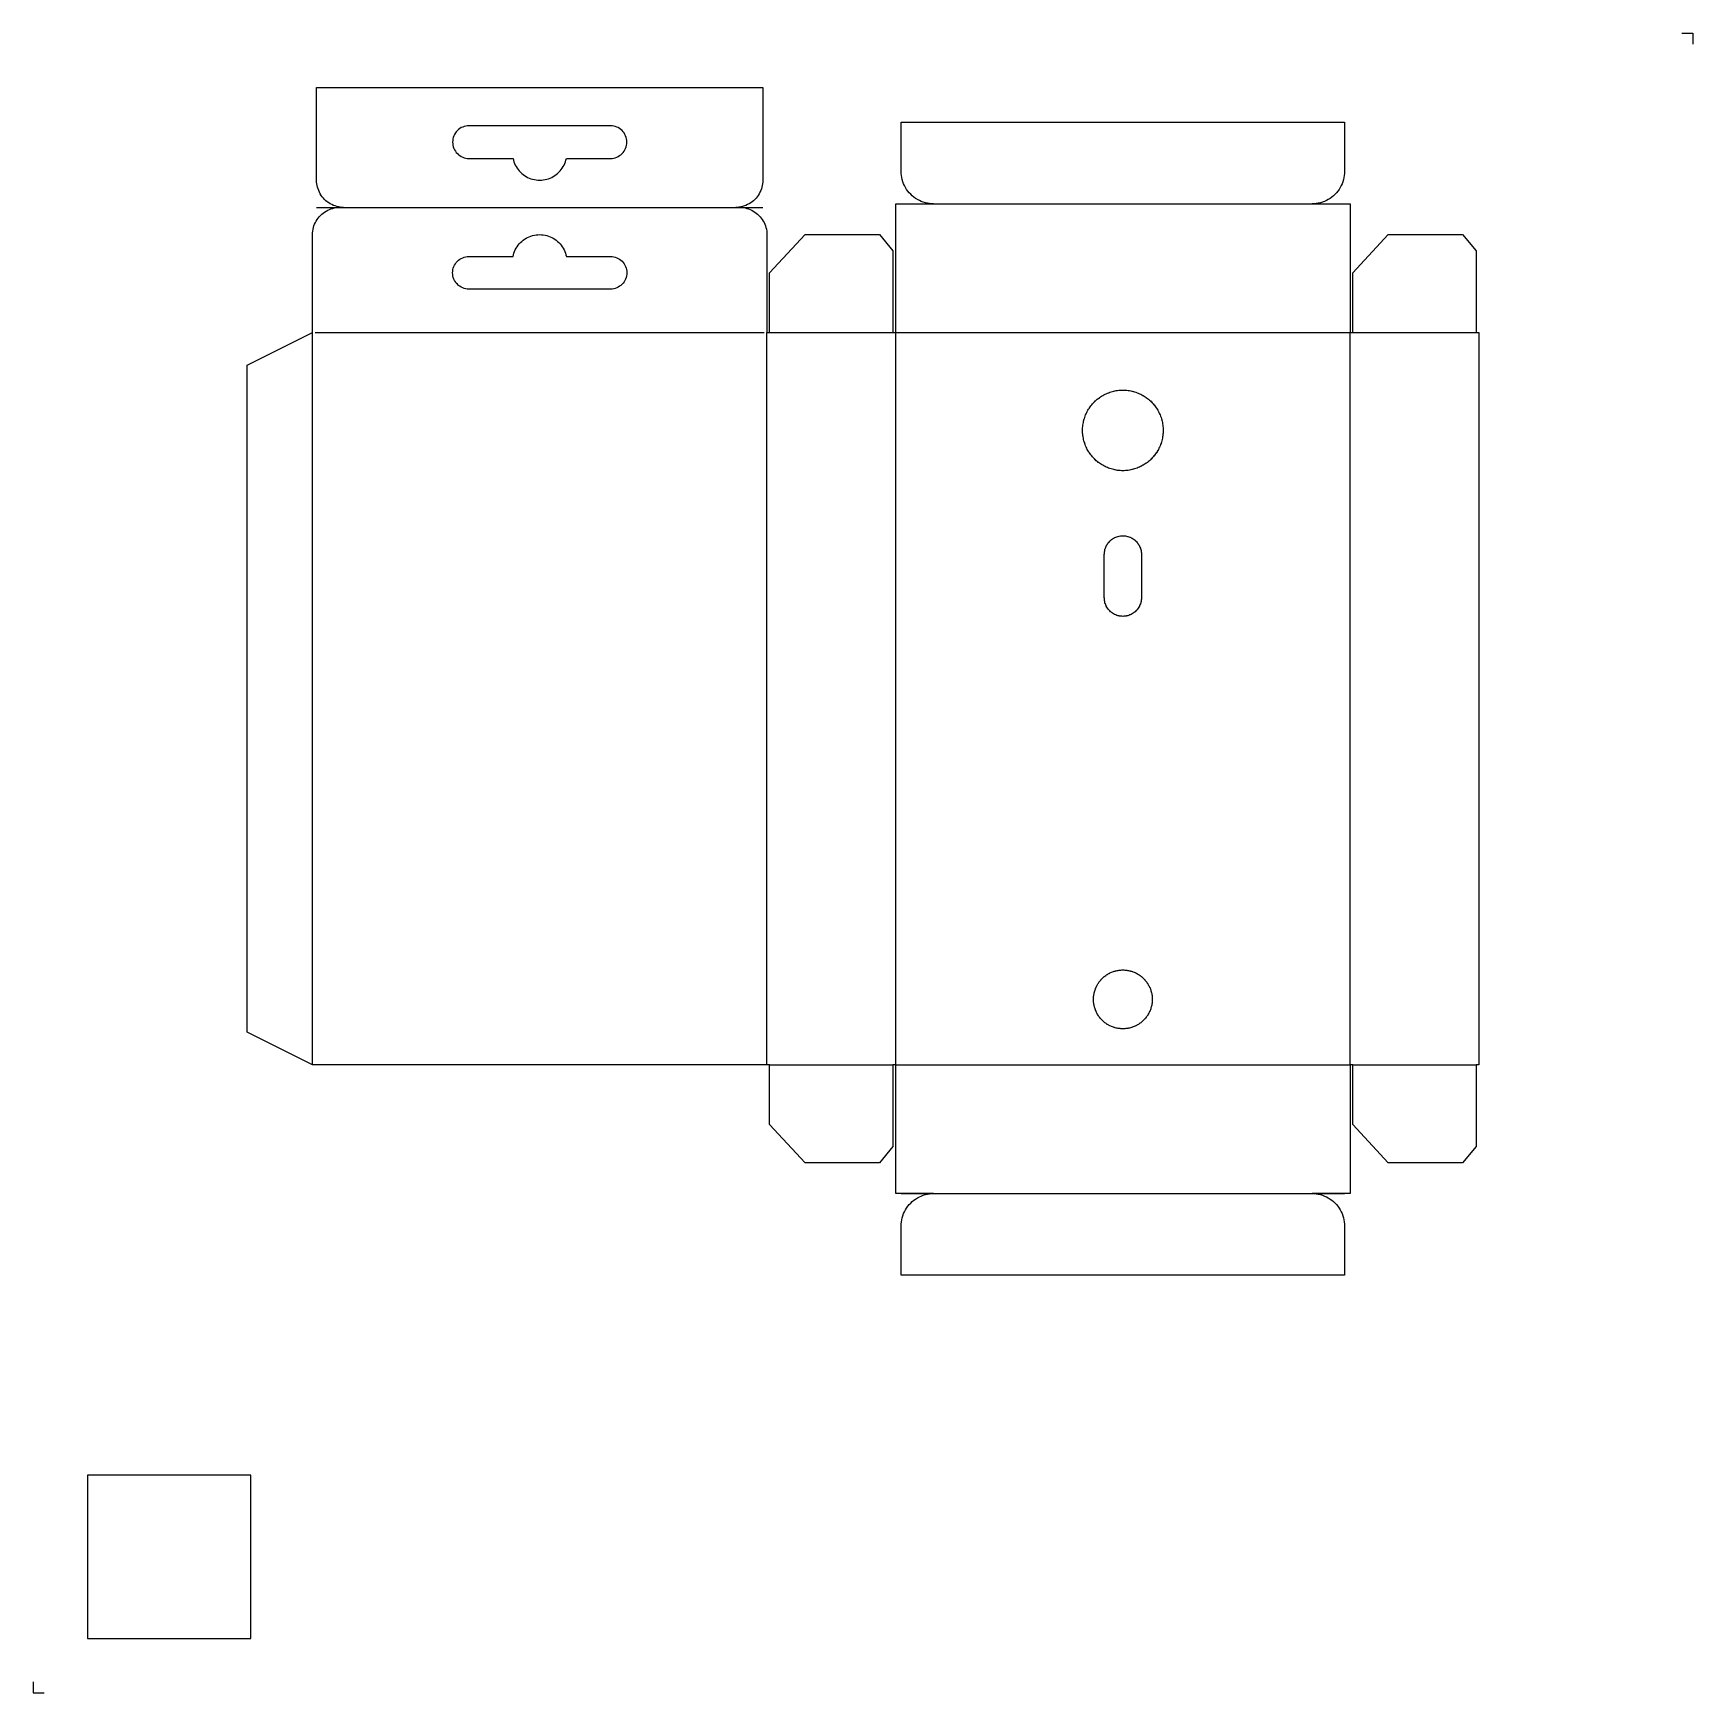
# Model space of a CAD drawing. Extents: x 0 to 305, y 0 to 305.
import ezdxf

# ---------------------------------------------------------------- set-up
doc = ezdxf.new("R2010")
doc.units = 0
for name, color, linetype in [('KONTROLLE', 7, 'Continuous'), ('RILLEN_BERG', 5, 'Continuous'), ('RILLEN_TAL', 3, 'Continuous'), ('SCHNEIDEN', 1, 'Continuous')]:
    doc.layers.add(name, color=color, linetype=linetype)

msp = doc.modelspace()

# ---------------------------------------------------------------- linework, layer by layer
at = {"layer": 'KONTROLLE', "color": 7}
for points in [[(302.8, 304.8), (304.8, 304.8), (304.8, 302.8)], [(0, 2), (0, 0), (2, 0)]]:
    msp.add_lwpolyline(points, dxfattribs=at)
msp.add_lwpolyline([(40, 10), (40, 40), (10, 40), (10, 10)], close=True, dxfattribs=at)
at = {"layer": 'RILLEN_BERG', "color": 5}
for points in [[(52.05, 272.8), (134, 272.8)], [(159.4, 273.45), (240.85, 273.45)], [(51.3, 115.35), (51.3, 249.8)], [(134.75, 115.35), (134.75, 249.8)], [(135.25, 249.8), (157.9, 249.8)], [(158.4, 115.35), (158.4, 249.8)], [(158.4, 249.8), (241.85, 249.8)], [(241.85, 115.35), (241.85, 249.8)], [(242.35, 249.8), (265, 249.8)], [(135.25, 115.35), (157.9, 115.35)], [(158.4, 115.35), (241.85, 115.35)], [(242.35, 115.35), (265, 115.35)], [(159.4, 91.7), (240.85, 91.7)]]:
    msp.add_lwpolyline(points, dxfattribs=at)
at = {"layer": 'RILLEN_TAL', "color": 3}
msp.add_lwpolyline([(51.8, 249.8), (134.25, 249.8)], dxfattribs=at)
at = {"layer": 'SCHNEIDEN', "color": 1}
for points in [[(39.3, 243.8), (39.3, 243.8), (51.3, 249.8), (51.3, 249.8), (51.3, 249.8), (51.3, 249.8), (51.3, 249.8), (51.3, 249.8), (51.3, 249.8), (51.3, 249.8), (51.3, 249.8), (51.3, 249.8), (51.3, 249.8), (51.3, 249.8), (51.3, 267.8), (51.3, 267.8), (51.31, 268.13), (51.31, 268.13), (51.34, 268.45), (51.34, 268.45), (51.4, 268.78), (51.4, 268.78), (51.47, 269.09), (51.47, 269.09), (51.57, 269.41), (51.57, 269.41), (51.68, 269.71), (51.68, 269.71), (51.82, 270.01), (51.82, 270.01), (51.97, 270.3), (51.97, 270.3), (52.14, 270.58), (52.14, 270.58), (52.33, 270.84), (52.33, 270.84), (52.54, 271.1), (52.54, 271.1), (52.76, 271.34), (52.76, 271.34), (53, 271.56), (53, 271.56), (53.26, 271.77), (53.26, 271.77), (53.52, 271.96), (53.52, 271.96), (53.8, 272.13), (53.8, 272.13), (54.09, 272.28), (54.09, 272.28), (54.39, 272.42), (54.39, 272.42), (54.69, 272.53), (54.69, 272.53), (55.01, 272.63), (55.01, 272.63), (55.32, 272.7), (55.32, 272.7), (55.65, 272.76), (55.65, 272.76), (55.97, 272.79), (55.97, 272.79), (56.3, 272.8), (56.3, 272.8), (56.99, 272.8), (56.99, 272.8), (56.99, 272.8), (56.99, 272.8), (56.99, 272.8), (56.99, 272.8), (56.99, 272.8), (56.99, 272.8), (56.99, 272.8), (56.99, 272.8), (56.99, 272.8), (56.99, 272.8), (56.99, 272.8), (56.99, 272.8), (56.99, 272.8), (56.99, 272.8), (56.99, 272.8), (56.99, 272.8), (56.99, 272.8), (56.99, 272.8), (56.99, 272.8), (56.99, 272.8), (56.99, 272.8), (56.99, 272.8), (56.99, 272.8), (56.99, 272.8), (56.99, 272.8), (56.99, 272.8), (56.99, 272.8), (56.99, 272.8), (56.99, 272.8), (56.99, 272.8), (56.99, 272.8), (56.72, 272.81), (56.72, 272.81), (56.4, 272.84), (56.4, 272.84), (56.07, 272.9), (56.07, 272.9), (55.76, 272.97), (55.76, 272.97), (55.44, 273.07), (55.44, 273.07), (55.14, 273.18), (55.14, 273.18), (54.84, 273.32), (54.84, 273.32), (54.55, 273.47), (54.55, 273.47), (54.27, 273.64), (54.27, 273.64), (54.01, 273.83), (54.01, 273.83), (53.75, 274.04), (53.75, 274.04), (53.51, 274.26), (53.51, 274.26), (53.29, 274.5), (53.29, 274.5), (53.08, 274.76), (53.08, 274.76), (52.89, 275.02), (52.89, 275.02), (52.72, 275.3), (52.72, 275.3), (52.57, 275.59), (52.57, 275.59), (52.43, 275.89), (52.43, 275.89), (52.32, 276.19), (52.32, 276.19), (52.22, 276.51), (52.22, 276.51), (52.15, 276.82), (52.15, 276.82), (52.09, 277.15), (52.09, 277.15), (52.06, 277.47), (52.06, 277.47), (52.05, 277.8), (52.05, 277.8), (52.05, 294.8), (52.05, 294.8), (52.05, 294.8), (134, 294.8), (134, 294.8), (134, 294.8), (134, 277.8), (134, 277.8), (133.99, 277.47), (133.99, 277.47), (133.96, 277.15), (133.96, 277.15), (133.9, 276.82), (133.9, 276.82), (133.83, 276.51), (133.83, 276.51), (133.73, 276.19), (133.73, 276.19), (133.62, 275.89), (133.62, 275.89), (133.48, 275.59), (133.48, 275.59), (133.33, 275.3), (133.33, 275.3), (133.16, 275.02), (133.16, 275.02), (132.97, 274.76), (132.97, 274.76), (132.76, 274.5), (132.76, 274.5), (132.54, 274.26), (132.54, 274.26), (132.3, 274.04), (132.3, 274.04), (132.04, 273.83), (132.04, 273.83), (131.78, 273.64), (131.78, 273.64), (131.5, 273.47), (131.5, 273.47), (131.21, 273.32), (131.21, 273.32), (130.91, 273.18), (130.91, 273.18), (130.61, 273.07), (130.61, 273.07), (130.29, 272.97), (130.29, 272.97), (129.98, 272.9), (129.98, 272.9), (129.65, 272.84), (129.65, 272.84), (129.33, 272.81), (129.33, 272.81), (129.06, 272.8), (129.06, 272.8), (129.06, 272.8), (129.06, 272.8), (129.06, 272.8), (129.06, 272.8), (129.06, 272.8), (129.06, 272.8), (129.06, 272.8), (129.06, 272.8), (129.06, 272.8), (129.06, 272.8), (129.06, 272.8), (129.06, 272.8), (129.06, 272.8), (129.06, 272.8), (129.06, 272.8), (129.06, 272.8), (129.06, 272.8), (129.06, 272.8), (129.06, 272.8), (129.06, 272.8), (129.06, 272.8), (129.06, 272.8), (129.06, 272.8), (129.06, 272.8), (129.06, 272.8), (129.06, 272.8), (129.06, 272.8), (129.06, 272.8), (129.06, 272.8), (129.06, 272.8), (129.06, 272.8), (129.75, 272.8), (129.75, 272.8), (130.08, 272.79), (130.08, 272.79), (130.4, 272.76), (130.4, 272.76), (130.73, 272.7), (130.73, 272.7), (131.04, 272.63), (131.04, 272.63), (131.36, 272.53), (131.36, 272.53), (131.66, 272.42), (131.66, 272.42), (131.96, 272.28), (131.96, 272.28), (132.25, 272.13), (132.25, 272.13), (132.53, 271.96), (132.53, 271.96), (132.79, 271.77), (132.79, 271.77), (133.05, 271.56), (133.05, 271.56), (133.29, 271.34), (133.29, 271.34), (133.51, 271.1), (133.51, 271.1), (133.72, 270.84), (133.72, 270.84), (133.91, 270.58), (133.91, 270.58), (134.08, 270.3), (134.08, 270.3), (134.23, 270.01), (134.23, 270.01), (134.37, 269.71), (134.37, 269.71), (134.48, 269.41), (134.48, 269.41), (134.58, 269.09), (134.58, 269.09), (134.65, 268.78), (134.65, 268.78), (134.71, 268.45), (134.71, 268.45), (134.74, 268.13), (134.74, 268.13), (134.75, 267.8), (134.75, 267.8), (134.75, 249.8), (134.75, 249.8), (134.75, 249.8), (134.75, 249.8), (134.75, 249.8), (134.75, 249.8), (134.75, 249.8), (134.75, 249.8), (134.75, 249.8), (134.75, 249.8), (134.75, 249.8), (134.75, 249.8), (134.75, 249.8), (134.75, 249.8), (134.75, 249.8), (134.75, 249.8), (134.75, 249.8), (135.25, 249.8), (135.25, 249.8), (135.25, 249.8), (135.25, 249.8), (135.25, 249.8), (135.25, 249.8), (135.25, 249.8), (135.25, 249.8), (135.25, 249.8), (135.25, 249.8), (135.25, 249.8), (135.25, 249.8), (135.25, 249.8), (135.25, 249.8), (135.25, 249.8), (135.25, 249.8), (135.25, 249.8), (135.25, 260.8), (135.25, 260.8), (135.25, 260.8), (141.75, 267.8), (141.75, 267.8), (141.75, 267.8), (155.4, 267.8), (155.4, 267.8), (155.4, 267.8), (157.9, 264.8), (157.9, 264.8), (157.9, 264.8), (157.9, 249.8), (157.9, 249.8), (157.9, 249.8), (157.9, 249.8), (157.9, 249.8), (157.9, 249.8), (157.9, 249.8), (157.9, 249.8), (157.9, 249.8), (157.9, 249.8), (157.9, 249.8), (157.9, 249.8), (157.9, 249.8), (157.9, 249.8), (157.9, 249.8), (157.9, 249.8), (157.9, 249.8), (158.4, 249.8), (158.4, 249.8), (158.4, 249.8), (158.4, 249.8), (158.4, 249.8), (158.4, 249.8), (158.4, 249.8), (158.4, 249.8), (158.4, 249.8), (158.4, 249.8), (158.4, 249.8), (158.4, 249.8), (158.4, 249.8), (158.4, 249.8), (158.4, 249.8), (158.4, 249.8), (158.4, 249.8), (158.4, 273.45), (158.4, 273.45), (158.4, 273.45), (165.34, 273.45), (165.34, 273.45), (165.34, 273.45), (165.34, 273.45), (165.34, 273.45), (165.34, 273.45), (165.34, 273.45), (165.34, 273.45), (165.34, 273.45), (165.34, 273.45), (165.34, 273.45), (165.34, 273.45), (165.34, 273.45), (165.34, 273.45), (165.34, 273.45), (165.34, 273.45), (165.34, 273.45), (165.34, 273.45), (165.34, 273.45), (165.34, 273.45), (165.34, 273.45), (165.34, 273.45), (165.34, 273.45), (165.34, 273.45), (165.34, 273.45), (165.34, 273.45), (165.34, 273.45), (165.34, 273.45), (165.34, 273.45), (165.34, 273.45), (165.34, 273.45), (165.34, 273.45), (165.34, 273.45), (165.01, 273.46), (165.01, 273.46), (164.62, 273.5), (164.62, 273.5), (164.23, 273.57), (164.23, 273.57), (163.85, 273.65), (163.85, 273.65), (163.47, 273.77), (163.47, 273.77), (163.1, 273.91), (163.1, 273.91), (162.75, 274.07), (162.75, 274.07), (162.4, 274.25), (162.4, 274.25), (162.07, 274.46), (162.07, 274.46), (161.75, 274.69), (161.75, 274.69), (161.44, 274.94), (161.44, 274.94), (161.16, 275.21), (161.16, 275.21), (160.89, 275.49), (160.89, 275.49), (160.64, 275.8), (160.64, 275.8), (160.41, 276.12), (160.41, 276.12), (160.2, 276.45), (160.2, 276.45), (160.02, 276.8), (160.02, 276.8), (159.86, 277.15), (159.86, 277.15), (159.72, 277.52), (159.72, 277.52), (159.6, 277.9), (159.6, 277.9), (159.52, 278.28), (159.52, 278.28), (159.45, 278.67), (159.45, 278.67), (159.41, 279.06), (159.41, 279.06), (159.4, 279.45), (159.4, 279.45), (159.4, 288.45), (159.4, 288.45), (159.4, 288.45), (240.85, 288.45), (240.85, 288.45), (240.85, 288.45), (240.85, 279.45), (240.85, 279.45), (240.84, 279.06), (240.84, 279.06), (240.8, 278.67), (240.8, 278.67), (240.73, 278.28), (240.73, 278.28), (240.65, 277.9), (240.65, 277.9), (240.53, 277.52), (240.53, 277.52), (240.39, 277.15), (240.39, 277.15), (240.23, 276.8), (240.23, 276.8), (240.05, 276.45), (240.05, 276.45), (239.84, 276.12), (239.84, 276.12), (239.61, 275.8), (239.61, 275.8), (239.36, 275.49), (239.36, 275.49), (239.09, 275.21), (239.09, 275.21), (238.81, 274.94), (238.81, 274.94), (238.5, 274.69), (238.5, 274.69), (238.18, 274.46), (238.18, 274.46), (237.85, 274.25), (237.85, 274.25), (237.5, 274.07), (237.5, 274.07), (237.15, 273.91), (237.15, 273.91), (236.78, 273.77), (236.78, 273.77), (236.4, 273.65), (236.4, 273.65), (236.02, 273.57), (236.02, 273.57), (235.63, 273.5), (235.63, 273.5), (235.24, 273.46), (235.24, 273.46), (234.91, 273.45), (234.91, 273.45), (234.91, 273.45), (234.91, 273.45), (234.91, 273.45), (234.91, 273.45), (234.91, 273.45), (234.91, 273.45), (234.91, 273.45), (234.91, 273.45), (234.91, 273.45), (234.91, 273.45), (234.91, 273.45), (234.91, 273.45), (234.91, 273.45), (234.91, 273.45), (234.91, 273.45), (234.91, 273.45), (234.91, 273.45), (234.91, 273.45), (234.91, 273.45), (234.91, 273.45), (234.91, 273.45), (234.91, 273.45), (234.91, 273.45), (234.91, 273.45), (234.91, 273.45), (234.91, 273.45), (234.91, 273.45), (234.91, 273.45), (234.91, 273.45), (234.91, 273.45), (234.91, 273.45), (241.85, 273.45), (241.85, 273.45), (241.85, 273.45), (241.85, 249.8), (241.85, 249.8), (241.85, 249.8), (241.85, 249.8), (241.85, 249.8), (241.85, 249.8), (241.85, 249.8), (241.85, 249.8), (241.85, 249.8), (241.85, 249.8), (241.85, 249.8), (241.85, 249.8), (241.85, 249.8), (241.85, 249.8), (241.85, 249.8), (241.85, 249.8), (241.85, 249.8), (242.35, 249.8), (242.35, 249.8), (242.35, 249.8), (242.35, 249.8), (242.35, 249.8), (242.35, 249.8), (242.35, 249.8), (242.35, 249.8), (242.35, 249.8), (242.35, 249.8), (242.35, 249.8), (242.35, 249.8), (242.35, 249.8), (242.35, 249.8), (242.35, 249.8), (242.35, 249.8), (242.35, 249.8), (242.35, 260.8), (242.35, 260.8), (242.35, 260.8), (248.85, 267.8), (248.85, 267.8), (248.85, 267.8), (262.5, 267.8), (262.5, 267.8), (262.5, 267.8), (265, 264.8), (265, 264.8), (265, 264.8), (265, 249.8), (265, 249.8), (265, 249.8), (265, 249.8), (265, 249.8), (265, 249.8), (265, 249.8), (265, 249.8), (265, 249.8), (265, 249.8), (265, 249.8), (265, 249.8), (265, 249.8), (265, 249.8), (265, 249.8), (265, 249.8), (265, 249.8), (265.5, 249.8), (265.5, 249.8), (265.5, 249.8), (265.5, 115.35), (265.5, 115.35), (265.5, 115.35), (265, 115.35), (265, 115.35), (265, 115.35), (265, 115.35), (265, 115.35), (265, 115.35), (265, 115.35), (265, 115.35), (265, 115.35), (265, 115.35), (265, 115.35), (265, 115.35), (265, 115.35), (265, 115.35), (265, 115.35), (265, 115.35), (265, 115.35), (265, 100.35), (265, 100.35), (265, 100.35), (262.5, 97.35), (262.5, 97.35), (262.5, 97.35), (248.85, 97.35), (248.85, 97.35), (248.85, 97.35), (242.35, 104.35), (242.35, 104.35), (242.35, 104.35), (242.35, 115.35), (242.35, 115.35), (242.35, 115.35), (242.35, 115.35), (242.35, 115.35), (242.35, 115.35), (242.35, 115.35), (242.35, 115.35), (242.35, 115.35), (242.35, 115.35), (242.35, 115.35), (242.35, 115.35), (242.35, 115.35), (242.35, 115.35), (242.35, 115.35), (242.35, 115.35), (242.35, 115.35), (241.85, 115.35), (241.85, 115.35), (241.85, 115.35), (241.85, 115.35), (241.85, 115.35), (241.85, 115.35), (241.85, 115.35), (241.85, 115.35), (241.85, 115.35), (241.85, 115.35), (241.85, 115.35), (241.85, 115.35), (241.85, 115.35), (241.85, 115.35), (241.85, 115.35), (241.85, 115.35), (241.85, 115.35), (241.85, 91.7), (241.85, 91.7), (241.85, 91.7), (234.91, 91.7), (234.91, 91.7), (234.91, 91.7), (234.91, 91.7), (234.91, 91.7), (234.91, 91.7), (234.91, 91.7), (234.91, 91.7), (234.91, 91.7), (234.91, 91.7), (234.91, 91.7), (234.91, 91.7), (234.91, 91.7), (234.91, 91.7), (234.91, 91.7), (234.91, 91.7), (234.91, 91.7), (234.91, 91.7), (234.91, 91.7), (234.91, 91.7), (234.91, 91.7), (234.91, 91.7), (234.91, 91.7), (234.91, 91.7), (234.91, 91.7), (234.91, 91.7), (234.91, 91.7), (234.91, 91.7), (234.91, 91.7), (234.91, 91.7), (234.91, 91.7), (234.91, 91.7), (234.91, 91.7), (235.24, 91.69), (235.24, 91.69), (235.63, 91.65), (235.63, 91.65), (236.02, 91.58), (236.02, 91.58), (236.4, 91.5), (236.4, 91.5), (236.78, 91.38), (236.78, 91.38), (237.15, 91.24), (237.15, 91.24), (237.5, 91.08), (237.5, 91.08), (237.85, 90.9), (237.85, 90.9), (238.18, 90.69), (238.18, 90.69), (238.5, 90.46), (238.5, 90.46), (238.81, 90.21), (238.81, 90.21), (239.09, 89.94), (239.09, 89.94), (239.36, 89.66), (239.36, 89.66), (239.61, 89.35), (239.61, 89.35), (239.84, 89.03), (239.84, 89.03), (240.05, 88.7), (240.05, 88.7), (240.23, 88.35), (240.23, 88.35), (240.39, 88), (240.39, 88), (240.53, 87.63), (240.53, 87.63), (240.65, 87.25), (240.65, 87.25), (240.73, 86.87), (240.73, 86.87), (240.8, 86.48), (240.8, 86.48), (240.84, 86.09), (240.84, 86.09), (240.85, 85.7), (240.85, 85.7), (240.85, 76.7), (240.85, 76.7), (240.85, 76.7), (159.4, 76.7), (159.4, 76.7), (159.4, 76.7), (159.4, 85.7), (159.4, 85.7), (159.41, 86.09), (159.41, 86.09), (159.45, 86.48), (159.45, 86.48), (159.52, 86.87), (159.52, 86.87), (159.6, 87.25), (159.6, 87.25), (159.72, 87.63), (159.72, 87.63), (159.86, 88), (159.86, 88), (160.02, 88.35), (160.02, 88.35), (160.2, 88.7), (160.2, 88.7), (160.41, 89.03), (160.41, 89.03), (160.64, 89.35), (160.64, 89.35), (160.89, 89.66), (160.89, 89.66), (161.16, 89.94), (161.16, 89.94), (161.44, 90.21), (161.44, 90.21), (161.75, 90.46), (161.75, 90.46), (162.07, 90.69), (162.07, 90.69), (162.4, 90.9), (162.4, 90.9), (162.75, 91.08), (162.75, 91.08), (163.1, 91.24), (163.1, 91.24), (163.47, 91.38), (163.47, 91.38), (163.85, 91.5), (163.85, 91.5), (164.23, 91.58), (164.23, 91.58), (164.62, 91.65), (164.62, 91.65), (165.01, 91.69), (165.01, 91.69), (165.34, 91.7), (165.34, 91.7), (165.34, 91.7), (165.34, 91.7), (165.34, 91.7), (165.34, 91.7), (165.34, 91.7), (165.34, 91.7), (165.34, 91.7), (165.34, 91.7), (165.34, 91.7), (165.34, 91.7), (165.34, 91.7), (165.34, 91.7), (165.34, 91.7), (165.34, 91.7), (165.34, 91.7), (165.34, 91.7), (165.34, 91.7), (165.34, 91.7), (165.34, 91.7), (165.34, 91.7), (165.34, 91.7), (165.34, 91.7), (165.34, 91.7), (165.34, 91.7), (165.34, 91.7), (165.34, 91.7), (165.34, 91.7), (165.34, 91.7), (165.34, 91.7), (165.34, 91.7), (165.34, 91.7), (158.4, 91.7), (158.4, 91.7), (158.4, 91.7), (158.4, 115.35), (158.4, 115.35), (158.4, 115.35), (158.4, 115.35), (158.4, 115.35), (158.4, 115.35), (158.4, 115.35), (158.4, 115.35), (158.4, 115.35), (158.4, 115.35), (158.4, 115.35), (158.4, 115.35), (158.4, 115.35), (158.4, 115.35), (158.4, 115.35), (158.4, 115.35), (158.4, 115.35), (157.9, 115.35), (157.9, 115.35), (157.9, 115.35), (157.9, 115.35), (157.9, 115.35), (157.9, 115.35), (157.9, 115.35), (157.9, 115.35), (157.9, 115.35), (157.9, 115.35), (157.9, 115.35), (157.9, 115.35), (157.9, 115.35), (157.9, 115.35), (157.9, 115.35), (157.9, 115.35), (157.9, 115.35), (157.9, 100.35), (157.9, 100.35), (157.9, 100.35), (155.4, 97.35), (155.4, 97.35), (155.4, 97.35), (141.75, 97.35), (141.75, 97.35), (141.75, 97.35), (135.25, 104.35), (135.25, 104.35), (135.25, 104.35), (135.25, 115.35), (135.25, 115.35), (135.25, 115.35), (135.25, 115.35), (135.25, 115.35), (135.25, 115.35), (135.25, 115.35), (135.25, 115.35), (135.25, 115.35), (135.25, 115.35), (135.25, 115.35), (135.25, 115.35), (135.25, 115.35), (135.25, 115.35), (135.25, 115.35), (135.25, 115.35), (135.25, 115.35), (51.3, 115.35), (51.3, 115.35), (51.3, 115.35), (51.3, 115.35), (51.3, 115.35), (39.3, 121.35), (39.3, 121.35), (39.3, 121.35), (39.3, 243.8)], [(106.32, 281.81), (106.61, 281.86), (106.9, 281.93), (107.17, 282.03), (107.44, 282.15), (107.69, 282.31), (107.93, 282.48), (108.15, 282.68), (108.34, 282.9), (108.52, 283.13), (108.67, 283.39), (108.8, 283.65), (108.9, 283.93), (108.97, 284.21), (109.01, 284.51), (109.03, 284.8), (109.01, 285.09), (108.97, 285.39), (108.9, 285.67), (108.8, 285.95), (108.67, 286.21), (108.52, 286.47), (108.34, 286.7), (108.15, 286.92), (107.93, 287.12), (107.69, 287.29), (107.44, 287.45), (107.17, 287.57), (106.9, 287.67), (106.61, 287.74), (106.32, 287.79), (106.03, 287.8), (93.03, 287.8), (80.03, 287.8), (79.73, 287.79), (79.44, 287.74), (79.15, 287.67), (78.88, 287.57), (78.61, 287.45), (78.36, 287.29), (78.12, 287.12), (77.9, 286.92), (77.71, 286.7), (77.53, 286.47), (77.38, 286.21), (77.25, 285.95), (77.15, 285.67), (77.08, 285.39), (77.04, 285.09), (77.03, 284.8), (77.04, 284.51), (77.08, 284.21), (77.15, 283.93), (77.25, 283.65), (77.38, 283.39), (77.53, 283.13), (77.71, 282.9), (77.9, 282.68), (78.12, 282.48), (78.36, 282.31), (78.61, 282.15), (78.88, 282.03), (79.15, 281.93), (79.44, 281.86), (79.73, 281.81), (80.03, 281.8), (88.13, 281.8), (88.2, 281.51), (88.29, 281.19), (88.41, 280.89), (88.54, 280.59), (88.69, 280.3), (88.87, 280.02), (89.06, 279.76), (89.27, 279.5), (89.49, 279.26), (89.73, 279.04), (89.98, 278.83), (90.25, 278.64), (90.53, 278.47), (90.81, 278.32), (91.11, 278.18), (91.42, 278.07), (91.73, 277.97), (92.05, 277.9), (92.37, 277.84), (92.7, 277.81), (93.03, 277.8), (93.35, 277.81), (93.68, 277.84), (94, 277.9), (94.32, 277.97), (94.63, 278.07), (94.94, 278.18), (95.24, 278.32), (95.52, 278.47), (95.8, 278.64), (96.07, 278.83), (96.32, 279.04), (96.56, 279.26), (96.78, 279.5), (96.99, 279.76), (97.18, 280.02), (97.36, 280.3), (97.51, 280.59), (97.64, 280.89), (97.76, 281.19), (97.85, 281.51), (97.92, 281.8), (106.03, 281.8)], [(106.32, 263.79), (106.61, 263.74), (106.9, 263.67), (107.17, 263.57), (107.44, 263.45), (107.69, 263.29), (107.93, 263.12), (108.15, 262.92), (108.34, 262.7), (108.52, 262.47), (108.67, 262.21), (108.8, 261.95), (108.9, 261.67), (108.97, 261.39), (109.01, 261.09), (109.03, 260.8), (109.01, 260.51), (108.97, 260.21), (108.9, 259.93), (108.8, 259.65), (108.67, 259.39), (108.52, 259.13), (108.34, 258.9), (108.15, 258.68), (107.93, 258.48), (107.69, 258.31), (107.44, 258.15), (107.17, 258.03), (106.9, 257.93), (106.61, 257.86), (106.32, 257.81), (106.03, 257.8), (93.03, 257.8), (80.03, 257.8), (79.73, 257.81), (79.44, 257.86), (79.15, 257.93), (78.88, 258.03), (78.61, 258.15), (78.36, 258.31), (78.12, 258.48), (77.9, 258.68), (77.71, 258.9), (77.53, 259.13), (77.38, 259.39), (77.25, 259.65), (77.15, 259.93), (77.08, 260.21), (77.04, 260.51), (77.03, 260.8), (77.04, 261.09), (77.08, 261.39), (77.15, 261.67), (77.25, 261.95), (77.38, 262.21), (77.53, 262.47), (77.71, 262.7), (77.9, 262.92), (78.12, 263.12), (78.36, 263.29), (78.61, 263.45), (78.88, 263.57), (79.15, 263.67), (79.44, 263.74), (79.73, 263.79), (80.03, 263.8), (88.13, 263.8), (88.2, 264.09), (88.29, 264.41), (88.41, 264.71), (88.54, 265.01), (88.69, 265.3), (88.87, 265.58), (89.06, 265.84), (89.27, 266.1), (89.49, 266.34), (89.73, 266.56), (89.98, 266.77), (90.25, 266.96), (90.53, 267.13), (90.81, 267.28), (91.11, 267.42), (91.42, 267.53), (91.73, 267.63), (92.05, 267.7), (92.37, 267.76), (92.7, 267.79), (93.03, 267.8), (93.35, 267.79), (93.68, 267.76), (94, 267.7), (94.32, 267.63), (94.63, 267.53), (94.94, 267.42), (95.24, 267.28), (95.52, 267.13), (95.8, 266.96), (96.07, 266.77), (96.32, 266.56), (96.56, 266.34), (96.78, 266.1), (96.99, 265.84), (97.18, 265.58), (97.36, 265.3), (97.51, 265.01), (97.64, 264.71), (97.76, 264.41), (97.85, 264.09), (97.92, 263.8), (106.03, 263.8)], [(207.52, 231.86), (207.52, 231.84), (207.52, 231.61), (207.52, 231.6), (207.51, 231.37), (207.51, 231.36), (207.49, 231.13), (207.49, 231.12), (207.46, 230.89), (207.46, 230.88), (207.43, 230.65), (207.43, 230.64), (207.38, 230.41), (207.38, 230.4), (207.33, 230.18), (207.33, 230.16), (207.27, 229.94), (207.27, 229.93), (207.21, 229.71), (207.2, 229.7), (207.13, 229.48), (207.13, 229.47), (207.05, 229.25), (207.05, 229.24), (206.96, 229.02), (206.96, 229.01), (206.87, 228.8), (206.86, 228.79), (206.76, 228.58), (206.76, 228.57), (206.65, 228.37), (206.65, 228.36), (206.54, 228.16), (206.53, 228.14), (206.41, 227.95), (206.41, 227.94), (206.28, 227.74), (206.27, 227.73), (206.14, 227.55), (206.14, 227.53), (206, 227.35), (205.99, 227.34), (205.85, 227.16), (205.84, 227.15), (205.69, 226.98), (205.68, 226.97), (205.53, 226.8), (205.52, 226.79), (205.36, 226.62), (205.35, 226.61), (205.19, 226.45), (205.18, 226.44), (205.01, 226.29), (205, 226.28), (204.82, 226.13), (204.81, 226.13), (204.63, 225.98), (204.62, 225.98), (204.44, 225.84), (204.43, 225.83), (204.24, 225.7), (204.23, 225.69), (204.04, 225.57), (204.03, 225.56), (203.83, 225.44), (203.82, 225.44), (203.62, 225.33), (203.61, 225.32), (203.4, 225.22), (203.39, 225.21), (203.18, 225.11), (203.17, 225.11), (202.96, 225.02), (202.95, 225.01), (202.74, 224.93), (202.73, 224.92), (202.51, 224.84), (202.5, 224.84), (202.28, 224.77), (202.27, 224.77), (202.05, 224.7), (202.03, 224.7), (201.81, 224.64), (201.8, 224.64), (201.58, 224.59), (201.56, 224.59), (201.34, 224.55), (201.32, 224.55), (201.1, 224.51), (201.08, 224.51), (200.86, 224.49), (200.84, 224.49), (200.62, 224.47), (200.6, 224.47), (200.37, 224.45), (200.36, 224.45), (200.13, 224.45), (200.12, 224.45), (199.89, 224.45), (199.88, 224.45), (199.65, 224.47), (199.63, 224.47), (199.41, 224.49), (199.39, 224.49), (199.17, 224.51), (199.15, 224.51), (198.93, 224.55), (198.91, 224.55), (198.69, 224.59), (198.67, 224.59), (198.45, 224.64), (198.44, 224.64), (198.22, 224.7), (198.2, 224.7), (197.98, 224.77), (197.97, 224.77), (197.75, 224.84), (197.74, 224.84), (197.52, 224.92), (197.51, 224.93), (197.3, 225.01), (197.29, 225.02), (197.08, 225.11), (197.07, 225.11), (196.86, 225.21), (196.85, 225.22), (196.64, 225.32), (196.63, 225.33), (196.43, 225.44), (196.42, 225.44), (196.22, 225.56), (196.21, 225.57), (196.02, 225.69), (196.01, 225.7), (195.82, 225.83), (195.81, 225.84), (195.63, 225.98), (195.62, 225.98), (195.44, 226.13), (195.43, 226.13), (195.25, 226.28), (195.24, 226.29), (195.07, 226.44), (195.06, 226.45), (194.9, 226.61), (194.89, 226.62), (194.73, 226.79), (194.72, 226.8), (194.57, 226.97), (194.56, 226.98), (194.41, 227.15), (194.4, 227.16), (194.26, 227.34), (194.25, 227.35), (194.11, 227.53), (194.11, 227.55), (193.98, 227.73), (193.97, 227.74), (193.84, 227.94), (193.84, 227.95), (193.72, 228.14), (193.71, 228.16), (193.6, 228.36), (193.6, 228.37), (193.49, 228.57), (193.49, 228.58), (193.39, 228.79), (193.38, 228.8), (193.29, 229.01), (193.29, 229.02), (193.2, 229.24), (193.2, 229.25), (193.12, 229.47), (193.12, 229.48), (193.05, 229.7), (193.04, 229.71), (192.98, 229.93), (192.98, 229.94), (192.92, 230.16), (192.92, 230.18), (192.87, 230.4), (192.87, 230.41), (192.82, 230.64), (192.82, 230.65), (192.79, 230.88), (192.79, 230.89), (192.76, 231.12), (192.76, 231.13), (192.74, 231.36), (192.74, 231.37), (192.73, 231.6), (192.73, 231.61), (192.73, 231.84), (192.73, 231.86), (192.73, 232.09), (192.73, 232.1), (192.74, 232.33), (192.74, 232.34), (192.76, 232.57), (192.76, 232.58), (192.79, 232.81), (192.79, 232.82), (192.82, 233.05), (192.82, 233.06), (192.87, 233.29), (192.87, 233.3), (192.92, 233.52), (192.92, 233.54), (192.98, 233.76), (192.98, 233.77), (193.04, 233.99), (193.05, 234), (193.12, 234.22), (193.12, 234.23), (193.2, 234.45), (193.2, 234.46), (193.29, 234.68), (193.29, 234.69), (193.38, 234.9), (193.39, 234.91), (193.49, 235.12), (193.49, 235.13), (193.6, 235.33), (193.6, 235.34), (193.71, 235.54), (193.72, 235.56), (193.84, 235.75), (193.84, 235.76), (193.97, 235.96), (193.98, 235.97), (194.11, 236.15), (194.11, 236.17), (194.25, 236.35), (194.26, 236.36), (194.4, 236.54), (194.41, 236.55), (194.56, 236.72), (194.57, 236.73), (194.72, 236.9), (194.73, 236.91), (194.89, 237.08), (194.9, 237.09), (195.06, 237.25), (195.07, 237.26), (195.24, 237.41), (195.25, 237.42), (195.43, 237.57), (195.44, 237.57), (195.62, 237.72), (195.63, 237.72), (195.81, 237.86), (195.82, 237.87), (196.01, 238), (196.02, 238.01), (196.21, 238.13), (196.22, 238.14), (196.42, 238.26), (196.43, 238.26), (196.63, 238.37), (196.64, 238.38), (196.85, 238.48), (196.86, 238.49), (197.07, 238.59), (197.08, 238.59), (197.29, 238.68), (197.3, 238.69), (197.51, 238.77), (197.52, 238.78), (197.74, 238.86), (197.75, 238.86), (197.97, 238.93), (197.98, 238.93), (198.2, 239), (198.22, 239), (198.44, 239.06), (198.45, 239.06), (198.67, 239.11), (198.69, 239.11), (198.91, 239.15), (198.93, 239.15), (199.15, 239.19), (199.17, 239.19), (199.39, 239.21), (199.41, 239.21), (199.63, 239.23), (199.65, 239.23), (199.88, 239.25), (199.89, 239.25), (200.12, 239.25), (200.13, 239.25), (200.36, 239.25), (200.37, 239.25), (200.6, 239.23), (200.62, 239.23), (200.84, 239.21), (200.86, 239.21), (201.08, 239.19), (201.1, 239.19), (201.32, 239.15), (201.34, 239.15), (201.56, 239.11), (201.58, 239.11), (201.8, 239.06), (201.81, 239.06), (202.03, 239), (202.05, 239), (202.27, 238.93), (202.28, 238.93), (202.5, 238.86), (202.51, 238.86), (202.73, 238.78), (202.74, 238.77), (202.95, 238.69), (202.96, 238.68), (203.17, 238.59), (203.18, 238.59), (203.39, 238.49), (203.4, 238.48), (203.61, 238.38), (203.62, 238.37), (203.82, 238.26), (203.83, 238.26), (204.03, 238.14), (204.04, 238.13), (204.23, 238.01), (204.24, 238), (204.43, 237.87), (204.44, 237.86), (204.62, 237.72), (204.63, 237.72), (204.81, 237.57), (204.82, 237.57), (205, 237.42), (205.01, 237.41), (205.18, 237.26), (205.19, 237.25), (205.35, 237.09), (205.36, 237.08), (205.52, 236.91), (205.53, 236.9), (205.68, 236.73), (205.69, 236.72), (205.84, 236.55), (205.85, 236.54), (205.99, 236.36), (206, 236.35), (206.14, 236.17), (206.14, 236.15), (206.27, 235.97), (206.28, 235.96), (206.41, 235.76), (206.41, 235.75), (206.53, 235.56), (206.54, 235.54), (206.65, 235.34), (206.65, 235.33), (206.76, 235.13), (206.76, 235.12), (206.86, 234.91), (206.87, 234.9), (206.96, 234.69), (206.96, 234.68), (207.05, 234.46), (207.05, 234.45), (207.13, 234.23), (207.13, 234.22), (207.2, 234), (207.21, 233.99), (207.27, 233.77), (207.27, 233.76), (207.33, 233.54), (207.33, 233.52), (207.38, 233.3), (207.38, 233.29), (207.43, 233.06), (207.43, 233.05), (207.46, 232.82), (207.46, 232.81), (207.49, 232.58), (207.49, 232.57), (207.51, 232.34), (207.51, 232.33), (207.52, 232.1), (207.52, 232.09)], [(200.14, 197.7), (200.13, 197.7), (200.11, 197.7), (199.92, 197.71), (199.89, 197.71), (199.69, 197.73), (199.67, 197.73), (199.47, 197.76), (199.45, 197.77), (199.26, 197.81), (199.23, 197.82), (199.04, 197.88), (199.02, 197.88), (198.84, 197.95), (198.81, 197.96), (198.63, 198.04), (198.61, 198.06), (198.44, 198.15), (198.41, 198.16), (198.25, 198.27), (198.23, 198.28), (198.07, 198.39), (198.04, 198.41), (197.89, 198.54), (197.87, 198.55), (197.73, 198.69), (197.71, 198.71), (197.58, 198.85), (197.56, 198.87), (197.44, 199.02), (197.42, 199.04), (197.31, 199.2), (197.29, 199.22), (197.19, 199.39), (197.17, 199.41), (197.08, 199.58), (197.07, 199.61), (196.99, 199.79), (196.98, 199.81), (196.91, 199.99), (196.9, 200.02), (196.84, 200.21), (196.84, 200.23), (196.79, 200.42), (196.79, 200.45), (196.76, 200.64), (196.75, 200.67), (196.73, 200.86), (196.73, 200.89), (196.73, 201.09), (196.72, 201.1), (196.72, 209.1), (196.73, 209.11), (196.73, 209.31), (196.73, 209.34), (196.75, 209.53), (196.76, 209.56), (196.79, 209.75), (196.79, 209.78), (196.84, 209.97), (196.84, 209.99), (196.9, 210.18), (196.91, 210.21), (196.98, 210.39), (196.99, 210.41), (197.07, 210.59), (197.08, 210.62), (197.17, 210.79), (197.19, 210.81), (197.29, 210.98), (197.31, 211), (197.42, 211.16), (197.44, 211.18), (197.56, 211.33), (197.58, 211.35), (197.71, 211.49), (197.73, 211.51), (197.87, 211.65), (197.89, 211.66), (198.04, 211.79), (198.07, 211.81), (198.23, 211.92), (198.25, 211.93), (198.41, 212.04), (198.44, 212.05), (198.61, 212.14), (198.63, 212.15), (198.81, 212.24), (198.84, 212.25), (199.02, 212.32), (199.04, 212.32), (199.23, 212.38), (199.26, 212.39), (199.45, 212.43), (199.47, 212.44), (199.67, 212.47), (199.69, 212.47), (199.89, 212.49), (199.92, 212.49), (200.11, 212.5), (200.14, 212.5), (200.33, 212.49), (200.36, 212.49), (200.56, 212.47), (200.58, 212.47), (200.78, 212.44), (200.8, 212.43), (200.99, 212.39), (201.02, 212.38), (201.21, 212.32), (201.23, 212.32), (201.41, 212.25), (201.44, 212.24), (201.62, 212.15), (201.64, 212.14), (201.81, 212.05), (201.84, 212.04), (202, 211.93), (202.02, 211.92), (202.18, 211.81), (202.21, 211.79), (202.36, 211.66), (202.38, 211.65), (202.52, 211.51), (202.54, 211.49), (202.67, 211.35), (202.69, 211.33), (202.81, 211.18), (202.83, 211.16), (202.94, 211), (202.96, 210.98), (203.06, 210.81), (203.08, 210.79), (203.17, 210.62), (203.18, 210.59), (203.26, 210.41), (203.27, 210.39), (203.34, 210.21), (203.35, 210.18), (203.41, 209.99), (203.41, 209.97), (203.46, 209.78), (203.46, 209.75), (203.49, 209.56), (203.5, 209.53), (203.52, 209.34), (203.52, 209.31), (203.52, 209.11), (203.52, 209.1), (203.52, 201.1), (203.52, 201.09), (203.52, 200.89), (203.52, 200.86), (203.5, 200.67), (203.49, 200.64), (203.46, 200.45), (203.46, 200.42), (203.41, 200.23), (203.41, 200.21), (203.35, 200.02), (203.34, 199.99), (203.27, 199.81), (203.26, 199.79), (203.18, 199.61), (203.17, 199.58), (203.08, 199.41), (203.06, 199.39), (202.96, 199.22), (202.94, 199.2), (202.83, 199.04), (202.81, 199.02), (202.69, 198.87), (202.67, 198.85), (202.54, 198.71), (202.52, 198.69), (202.38, 198.55), (202.36, 198.54), (202.21, 198.41), (202.18, 198.39), (202.02, 198.28), (202, 198.27), (201.84, 198.16), (201.81, 198.15), (201.64, 198.06), (201.62, 198.04), (201.44, 197.96), (201.41, 197.95), (201.23, 197.88), (201.21, 197.88), (201.02, 197.82), (200.99, 197.81), (200.8, 197.77), (200.78, 197.76), (200.58, 197.73), (200.56, 197.73), (200.36, 197.71), (200.33, 197.71)], [(205.52, 127.36), (205.52, 127.34), (205.52, 127.18), (205.52, 127.17), (205.51, 127), (205.51, 126.99), (205.5, 126.83), (205.5, 126.81), (205.48, 126.65), (205.48, 126.64), (205.45, 126.48), (205.45, 126.46), (205.42, 126.3), (205.42, 126.29), (205.39, 126.13), (205.38, 126.12), (205.34, 125.96), (205.34, 125.95), (205.29, 125.79), (205.29, 125.78), (205.24, 125.62), (205.24, 125.61), (205.18, 125.45), (205.18, 125.44), (205.12, 125.29), (205.11, 125.28), (205.05, 125.13), (205.04, 125.12), (204.97, 124.97), (204.97, 124.96), (204.89, 124.81), (204.88, 124.8), (204.8, 124.66), (204.8, 124.64), (204.71, 124.5), (204.71, 124.49), (204.62, 124.36), (204.61, 124.34), (204.52, 124.21), (204.51, 124.2), (204.41, 124.07), (204.41, 124.06), (204.3, 123.93), (204.3, 123.92), (204.19, 123.79), (204.18, 123.78), (204.07, 123.66), (204.06, 123.65), (203.95, 123.54), (203.94, 123.53), (203.82, 123.41), (203.81, 123.4), (203.69, 123.29), (203.68, 123.29), (203.56, 123.18), (203.55, 123.17), (203.42, 123.07), (203.41, 123.06), (203.28, 122.96), (203.27, 122.96), (203.13, 122.86), (203.12, 122.86), (202.98, 122.77), (202.97, 122.76), (202.83, 122.68), (202.82, 122.67), (202.68, 122.59), (202.66, 122.58), (202.52, 122.51), (202.51, 122.5), (202.36, 122.43), (202.35, 122.43), (202.2, 122.36), (202.19, 122.36), (202.03, 122.3), (202.02, 122.29), (201.87, 122.24), (201.85, 122.23), (201.7, 122.18), (201.69, 122.18), (201.53, 122.14), (201.52, 122.13), (201.36, 122.09), (201.34, 122.09), (201.18, 122.06), (201.17, 122.05), (201.01, 122.02), (201, 122.02), (200.84, 122), (200.82, 122), (200.66, 121.98), (200.65, 121.98), (200.48, 121.96), (200.47, 121.96), (200.31, 121.95), (200.3, 121.95), (200.13, 121.95), (200.12, 121.95), (199.95, 121.95), (199.94, 121.95), (199.78, 121.96), (199.77, 121.96), (199.6, 121.98), (199.59, 121.98), (199.43, 122), (199.41, 122), (199.25, 122.02), (199.24, 122.02), (199.08, 122.05), (199.07, 122.06), (198.91, 122.09), (198.89, 122.09), (198.73, 122.13), (198.72, 122.14), (198.56, 122.18), (198.55, 122.18), (198.4, 122.23), (198.38, 122.24), (198.23, 122.29), (198.22, 122.3), (198.06, 122.36), (198.05, 122.36), (197.9, 122.43), (197.89, 122.43), (197.74, 122.5), (197.73, 122.51), (197.59, 122.58), (197.57, 122.59), (197.43, 122.67), (197.42, 122.68), (197.28, 122.76), (197.27, 122.77), (197.13, 122.86), (197.12, 122.86), (196.98, 122.96), (196.97, 122.96), (196.84, 123.06), (196.83, 123.07), (196.7, 123.17), (196.69, 123.18), (196.57, 123.29), (196.56, 123.29), (196.44, 123.4), (196.43, 123.41), (196.31, 123.53), (196.3, 123.54), (196.19, 123.65), (196.18, 123.66), (196.07, 123.78), (196.06, 123.79), (195.95, 123.92), (195.95, 123.93), (195.84, 124.06), (195.84, 124.07), (195.74, 124.2), (195.73, 124.21), (195.64, 124.34), (195.63, 124.36), (195.54, 124.49), (195.54, 124.5), (195.45, 124.64), (195.45, 124.66), (195.37, 124.8), (195.36, 124.81), (195.28, 124.96), (195.28, 124.97), (195.21, 125.12), (195.2, 125.13), (195.14, 125.28), (195.13, 125.29), (195.07, 125.44), (195.07, 125.45), (195.01, 125.61), (195.01, 125.62), (194.96, 125.78), (194.96, 125.79), (194.91, 125.95), (194.91, 125.96), (194.87, 126.12), (194.86, 126.13), (194.83, 126.29), (194.83, 126.3), (194.8, 126.46), (194.8, 126.48), (194.77, 126.64), (194.77, 126.65), (194.75, 126.81), (194.75, 126.83), (194.74, 126.99), (194.74, 127), (194.73, 127.17), (194.73, 127.18), (194.73, 127.34), (194.73, 127.36), (194.73, 127.52), (194.73, 127.53), (194.74, 127.7), (194.74, 127.71), (194.75, 127.87), (194.75, 127.89), (194.77, 128.05), (194.77, 128.06), (194.8, 128.22), (194.8, 128.24), (194.83, 128.4), (194.83, 128.41), (194.86, 128.57), (194.87, 128.58), (194.91, 128.74), (194.91, 128.75), (194.96, 128.91), (194.96, 128.92), (195.01, 129.08), (195.01, 129.09), (195.07, 129.25), (195.07, 129.26), (195.13, 129.41), (195.14, 129.42), (195.2, 129.57), (195.21, 129.58), (195.28, 129.73), (195.28, 129.74), (195.36, 129.89), (195.37, 129.9), (195.45, 130.04), (195.45, 130.06), (195.54, 130.2), (195.54, 130.21), (195.63, 130.34), (195.64, 130.36), (195.73, 130.49), (195.74, 130.5), (195.84, 130.63), (195.84, 130.64), (195.95, 130.77), (195.95, 130.78), (196.06, 130.91), (196.07, 130.92), (196.18, 131.04), (196.19, 131.05), (196.3, 131.16), (196.31, 131.17), (196.43, 131.29), (196.44, 131.3), (196.56, 131.41), (196.57, 131.41), (196.69, 131.52), (196.7, 131.53), (196.83, 131.63), (196.84, 131.64), (196.97, 131.74), (196.98, 131.74), (197.12, 131.84), (197.13, 131.84), (197.27, 131.93), (197.28, 131.94), (197.42, 132.02), (197.43, 132.03), (197.57, 132.11), (197.59, 132.12), (197.73, 132.19), (197.74, 132.2), (197.89, 132.27), (197.9, 132.27), (198.05, 132.34), (198.06, 132.34), (198.22, 132.4), (198.23, 132.41), (198.38, 132.46), (198.4, 132.47), (198.55, 132.52), (198.56, 132.52), (198.72, 132.56), (198.73, 132.57), (198.89, 132.61), (198.91, 132.61), (199.07, 132.64), (199.08, 132.65), (199.24, 132.68), (199.25, 132.68), (199.41, 132.7), (199.43, 132.7), (199.59, 132.72), (199.6, 132.72), (199.77, 132.74), (199.78, 132.74), (199.94, 132.75), (199.95, 132.75), (200.12, 132.75), (200.13, 132.75), (200.3, 132.75), (200.31, 132.75), (200.47, 132.74), (200.48, 132.74), (200.65, 132.72), (200.66, 132.72), (200.82, 132.7), (200.84, 132.7), (201, 132.68), (201.01, 132.68), (201.17, 132.65), (201.18, 132.64), (201.34, 132.61), (201.36, 132.61), (201.52, 132.57), (201.53, 132.56), (201.69, 132.52), (201.7, 132.52), (201.85, 132.47), (201.87, 132.46), (202.02, 132.41), (202.03, 132.4), (202.19, 132.34), (202.2, 132.34), (202.35, 132.27), (202.36, 132.27), (202.51, 132.2), (202.52, 132.19), (202.66, 132.12), (202.68, 132.11), (202.82, 132.03), (202.83, 132.02), (202.97, 131.94), (202.98, 131.93), (203.12, 131.84), (203.13, 131.84), (203.27, 131.74), (203.28, 131.74), (203.41, 131.64), (203.42, 131.63), (203.55, 131.53), (203.56, 131.52), (203.68, 131.41), (203.69, 131.41), (203.81, 131.3), (203.82, 131.29), (203.94, 131.17), (203.95, 131.16), (204.06, 131.05), (204.07, 131.04), (204.18, 130.92), (204.19, 130.91), (204.3, 130.78), (204.3, 130.77), (204.41, 130.64), (204.41, 130.63), (204.51, 130.5), (204.52, 130.49), (204.61, 130.36), (204.62, 130.34), (204.71, 130.21), (204.71, 130.2), (204.8, 130.06), (204.8, 130.04), (204.88, 129.9), (204.89, 129.89), (204.97, 129.74), (204.97, 129.73), (205.04, 129.58), (205.05, 129.57), (205.11, 129.42), (205.12, 129.41), (205.18, 129.26), (205.18, 129.25), (205.24, 129.09), (205.24, 129.08), (205.29, 128.92), (205.29, 128.91), (205.34, 128.75), (205.34, 128.74), (205.38, 128.58), (205.39, 128.57), (205.42, 128.41), (205.42, 128.4), (205.45, 128.24), (205.45, 128.22), (205.48, 128.06), (205.48, 128.05), (205.5, 127.89), (205.5, 127.87), (205.51, 127.71), (205.51, 127.7), (205.52, 127.53), (205.52, 127.52)]]:
    msp.add_lwpolyline(points, close=True, dxfattribs=at)

doc.saveas('drawing.dxf')
